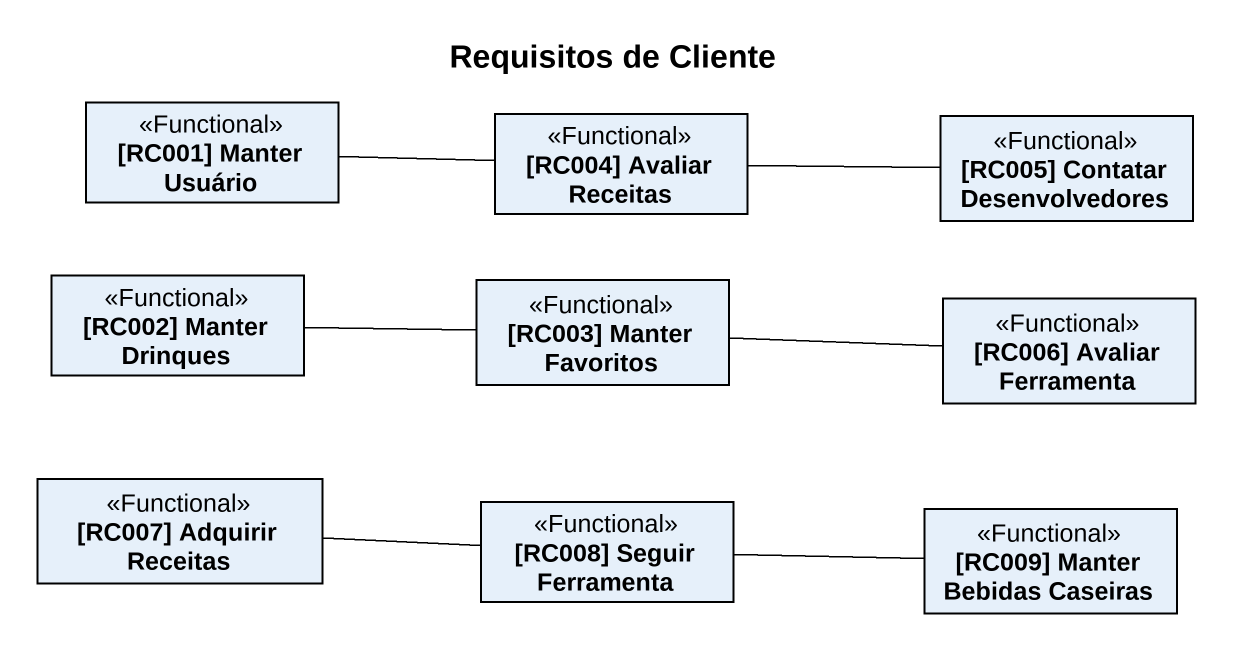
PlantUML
@startuml
title Requisitos de Cliente
hide circle
hide empty members
class "[RC001] Manter Usuário" as RC001_Manter_Usuário <<Functional>>
class "[RC004] Avaliar Receitas" as RC004_Avaliar_Receitas <<Functional>>
class "[RC005] Contatar Desenvolvedores" as RC005_Contatar <<Functional>>
class "[RC002] Manter Drinques" as RC002_Manter_Drinques <<Functional>>
class "[RC003] Manter Favoritos" as RC003_Manter_Favoritos <<Functional>>
class "[RC006] Avaliar Ferramenta" as RC006_Avaliar_Ferramenta <<Functional>>
class "[RC007] Adquirir Receitas" as RC007_Adquirir_Receitas <<Functional>>
class "[RC008] Seguir Ferramenta" as RC008_Seguir_Ferramenta <<Functional>>
class "[RC009] Manter Bebidas Caseiras" as RC009_Manter_Bebidas <<Functional>>
RC001_Manter_Usuário -right- RC004_Avaliar_Receitas
RC004_Avaliar_Receitas -right- RC005_Contatar
RC003_Manter_Favoritos -left- RC002_Manter_Drinques
RC003_Manter_Favoritos -right- RC006_Avaliar_Ferramenta
RC008_Seguir_Ferramenta -left- RC007_Adquirir_Receitas
RC009_Manter_Bebidas -left- RC008_Seguir_Ferramenta
@enduml
